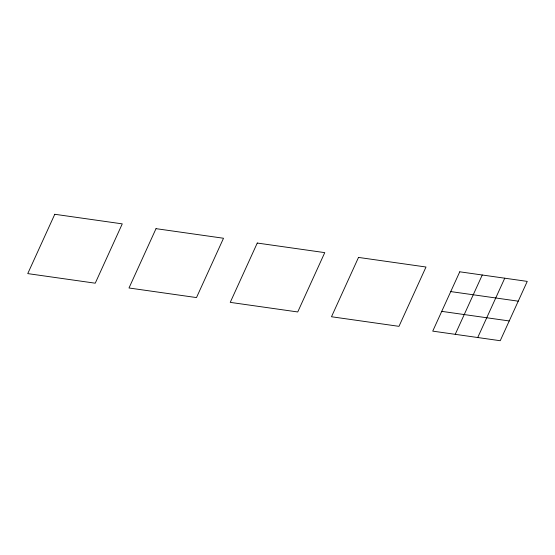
<?xml version="1.0" encoding="UTF-8"?>
<svg xmlns="http://www.w3.org/2000/svg" width="555" height="555" viewBox="0 0 555 555"><rect width="100%" height="100%" fill="white"/><g stroke="black" fill="none" stroke-linecap="round" stroke-linejoin="round"><path stroke-width="0.83" d="M455.232 334.332L482.253 275.002M477.73 337.53L504.752 278.194M450.743 291.583L518.245 301.171M441.738 311.362L509.24 320.95M54.772 214.279L27.75 273.608L95.245 283.196L122.267 223.866L54.772 214.279M156.017 228.66L128.996 287.99L196.491 297.577L223.512 238.248L156.017 228.66M257.263 243.041L230.242 302.371L297.737 311.959L324.758 252.629L257.263 243.041M358.509 257.423L331.488 316.752L398.983 326.34L426.004 267.01L358.509 257.423M459.755 271.804L432.733 331.134L500.228 340.721L527.25 281.392L459.755 271.804"/></g></svg>
